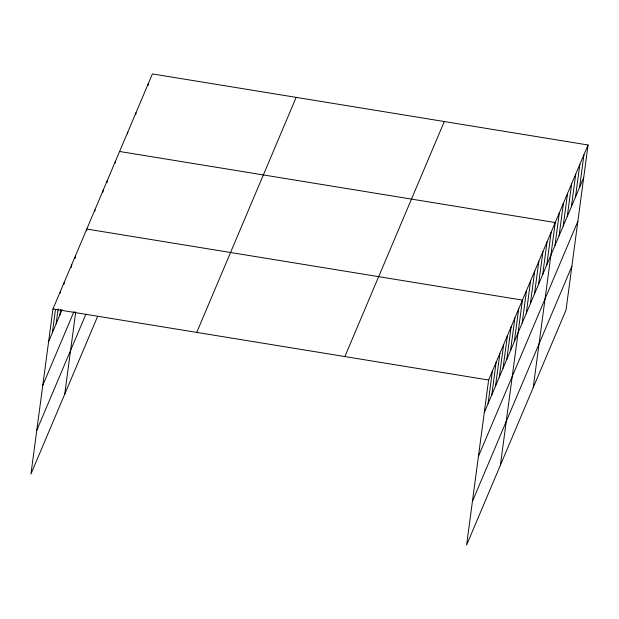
<?xml version="1.0" encoding="UTF-8"?>
<svg xmlns="http://www.w3.org/2000/svg" width="619" height="619" viewBox="0 0 619 619"><rect width="100%" height="100%" fill="white"/><g stroke="black" fill="none" stroke-linecap="round" stroke-linejoin="round"><path stroke-width="0.93" d="M588.05 144.985L488.623 380.02L466.602 545.076L566.029 310.049L588.05 144.985L152.398 73.924L52.971 308.951L30.95 474.015L97.562 316.541M52.375 332.705L55.486 309.399M56.136 323.83L58.124 308.912M60.236 293.058L60.484 291.193M59.888 314.947L60.631 309.353M63.997 284.183L64.244 282.318M71.378 267.354L71.758 264.561M75.139 258.479L75.51 255.678M64.755 394.102L75.719 311.945M86.528 230.91L86.776 229.045L522.428 300.107L500.407 465.163M94.73 211.52L94.978 209.655M102.932 192.13L103.187 190.265M107.033 182.435L107.288 180.57M115.242 163.045L115.49 161.18M127.545 133.959L127.793 132.095M135.747 114.569L135.994 112.704M148.049 85.484L148.297 83.619M488.027 403.774L492.384 371.137M491.78 394.891L496.136 362.254M495.54 386.016L499.897 353.379M499.293 377.133L503.649 344.497M503.054 368.251L507.402 335.622M506.806 359.376L511.162 326.739M510.567 350.493L514.915 317.864M514.319 341.618L518.676 308.982M522.173 323.041L526.529 290.412M526.282 313.346L530.63 280.717M530.382 303.65L534.731 271.021M534.483 293.955L538.832 261.326M538.584 284.26L542.933 251.631M542.685 274.565L547.034 241.936M546.786 264.87L551.142 232.241M533.214 387.61L555.243 222.546L119.591 151.485M554.988 245.48L559.344 212.851M559.089 235.785L563.445 203.156M563.189 226.09L567.546 193.461M567.29 216.402L571.646 183.766M571.391 206.707L575.747 174.071M575.492 197.012L579.848 164.375M579.593 187.317L583.949 154.68M48.622 341.587L62.14 309.624M42.788 385.289L73.963 311.597M36.784 430.313L85.871 314.266M196.741 332.403L296.161 97.376M344.86 356.567L444.287 121.533M484.267 412.649L583.694 177.622M478.441 456.35L577.867 221.323M472.429 501.375L571.855 266.348M52.971 308.951L488.623 380.02"/></g></svg>
